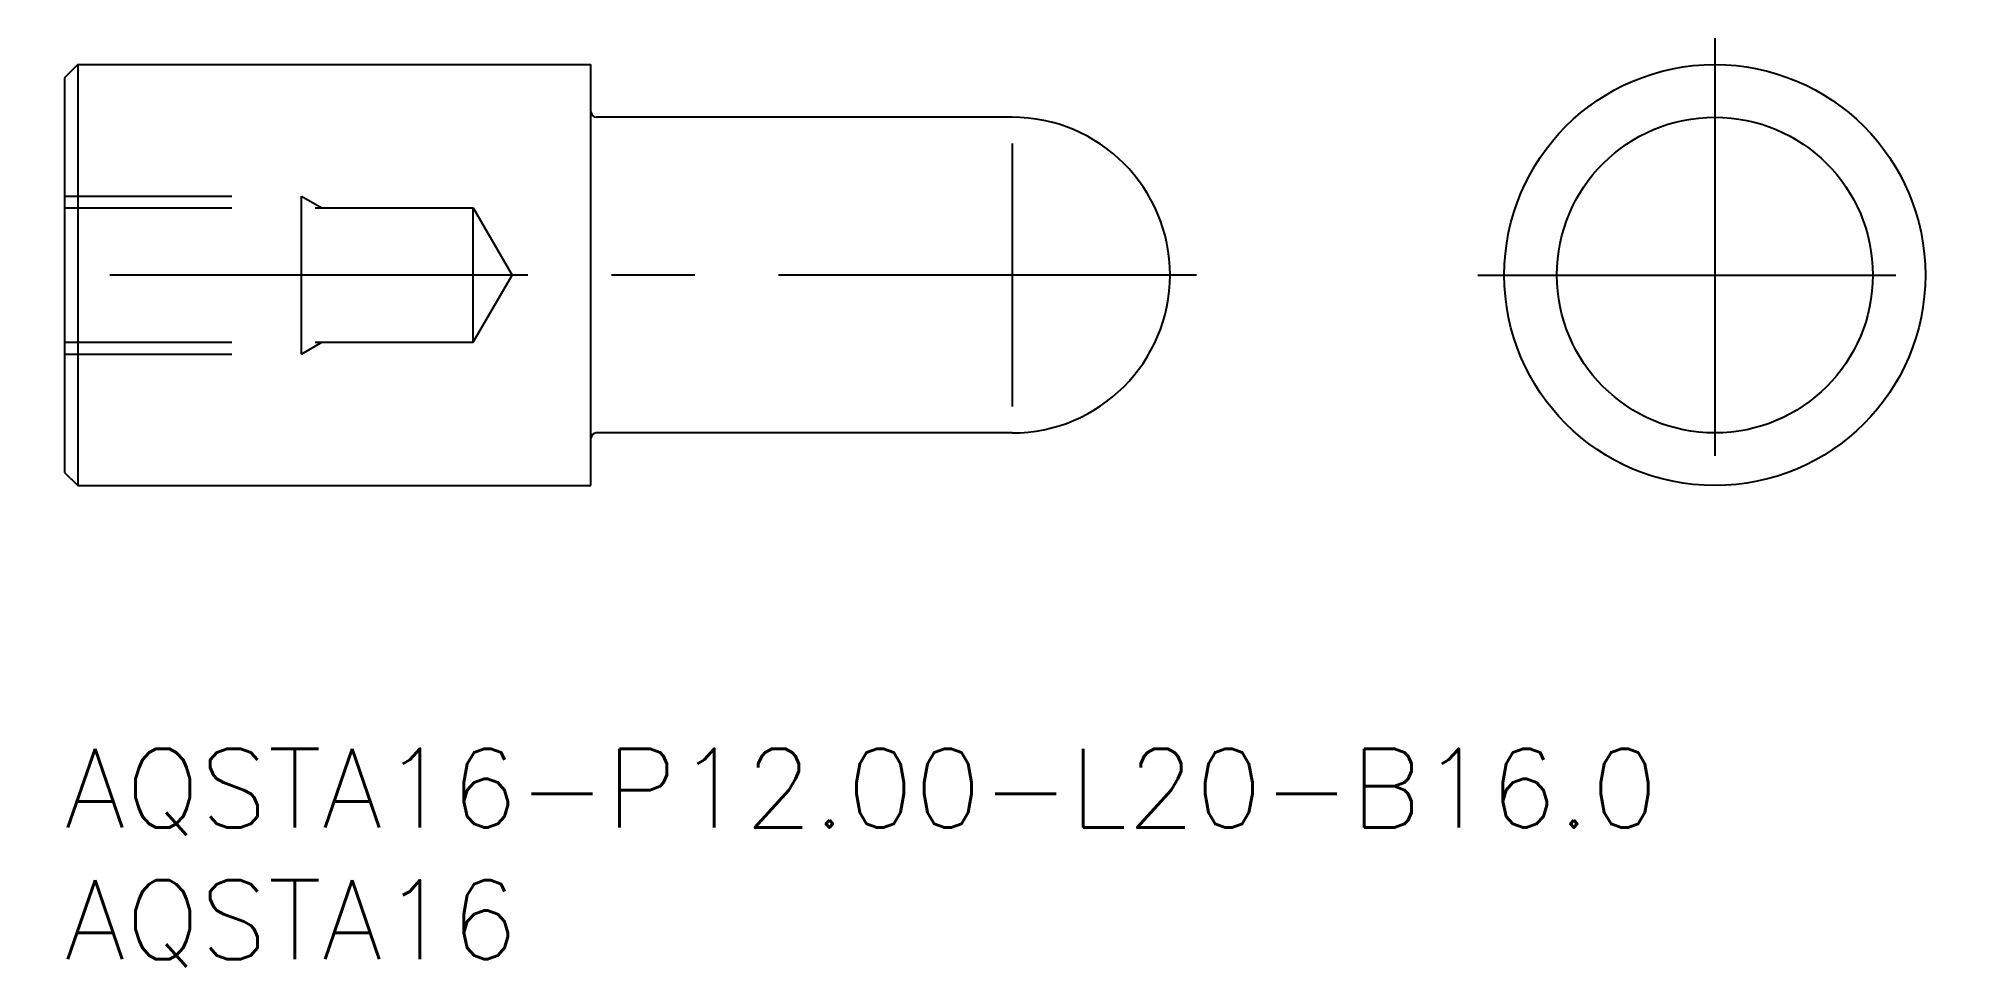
# Model space of a CAD drawing. Extents: x -1 to 71.7, y -8.3 to 27.
import ezdxf

# ---------------------------------------------------------------- set-up
doc = ezdxf.new("R2010")
doc.units = 0
doc.header["$LTSCALE"] = 0.5
doc.linetypes.add('CENTER', pattern=[50.8, 31.75, -6.35, 6.35, -6.35])
doc.linetypes.add('DASHED', pattern=[19.05, 12.7, -6.35])
for name, color, linetype in [('MSM_CENTER', 1, 'CENTER'), ('MSM_CONTINUOUS', 7, 'CONTINUOUS'), ('MSM_DASHED', 4, 'DASHED'), ('MSM_NARROW', 5, 'CONTINUOUS'), ('MSM_PART_NUMBER', 7, 'CONTINUOUS')]:
    doc.layers.add(name, color=color, linetype=linetype)
doc.styles.get("Standard").update_dxf_attribs({"font": 'txt.shx', "height": 1.5, "bigfont": 'bigfont.shx'})

# ---------------------------------------------------------------- blocks, each defined once
blk = doc.blocks.new('*U15')
at = {"layer": 'MSM_PART_NUMBER'}
blk.add_text('AQSTA16-P12.00-L20-B16.0', height=3, dxfattribs=at).set_placement((0, -3))
blk = doc.blocks.new('*U16')
at = {"layer": 'MSM_PART_NUMBER'}
blk.add_text('AQSTA16', height=3, dxfattribs=at).set_placement((0, -8))

msp = doc.modelspace()

# ---------------------------------------------------------------- linework, layer by layer
at = {"layer": 'MSM_CENTER'}
for p, q in [((62.7, 27), (62.7, 9)), ((43, 18), (-1, 18)), ((53.7, 18), (71.7, 18))]:
    msp.add_line(p, q, dxfattribs=at)
at = {"layer": 'MSM_CONTINUOUS'}
for p, q in [((0.5, 26), (0, 25.5)), ((0, 25.5), (0, 10.5)), ((0.5, 26), (20, 26)), ((0.5, 26), (0.5, 10)), ((20, 10), (20, 26)), ((36, 24), (20.2, 24)), ((36, 12), (20.2, 12)), ((0, 10.5), (0.5, 10)), ((0.5, 10), (20, 10))]:
    msp.add_line(p, q, dxfattribs=at)
for radius in [8, 6]:
    msp.add_circle((62.7, 18), radius, dxfattribs=at)
for centre, radius, start, end in [((20.2, 24.2), 0.2, 180, 270), ((36, 18), 6, 270, 90), ((20.2, 11.8), 0.2, 90, 180)]:
    msp.add_arc(centre, radius, start, end, dxfattribs=at)
at = {"layer": 'MSM_DASHED'}
for p, q in [((0, 21), (9, 21)), ((0, 20.55), (15.528, 20.55)), ((9, 21), (9.779, 20.55)), ((9, 15), (9, 21)), ((15.528, 15.45), (15.528, 20.55)), ((15.528, 20.55), (17, 18)), ((15.528, 15.45), (17, 18)), ((0, 15.45), (15.528, 15.45)), ((9, 15), (9.779, 15.45)), ((0, 15), (9, 15))]:
    msp.add_line(p, q, dxfattribs=at)
at = {"layer": 'MSM_NARROW'}
msp.add_line((36, 23), (36, 13), dxfattribs=at)

# ---------------------------------------------------------------- block references
at = {"layer": 'MSM_CONTINUOUS'}
for name in ['*U15', '*U16']:
    msp.add_blockref(name, (0, 0), dxfattribs=at)

doc.saveas('drawing.dxf')
